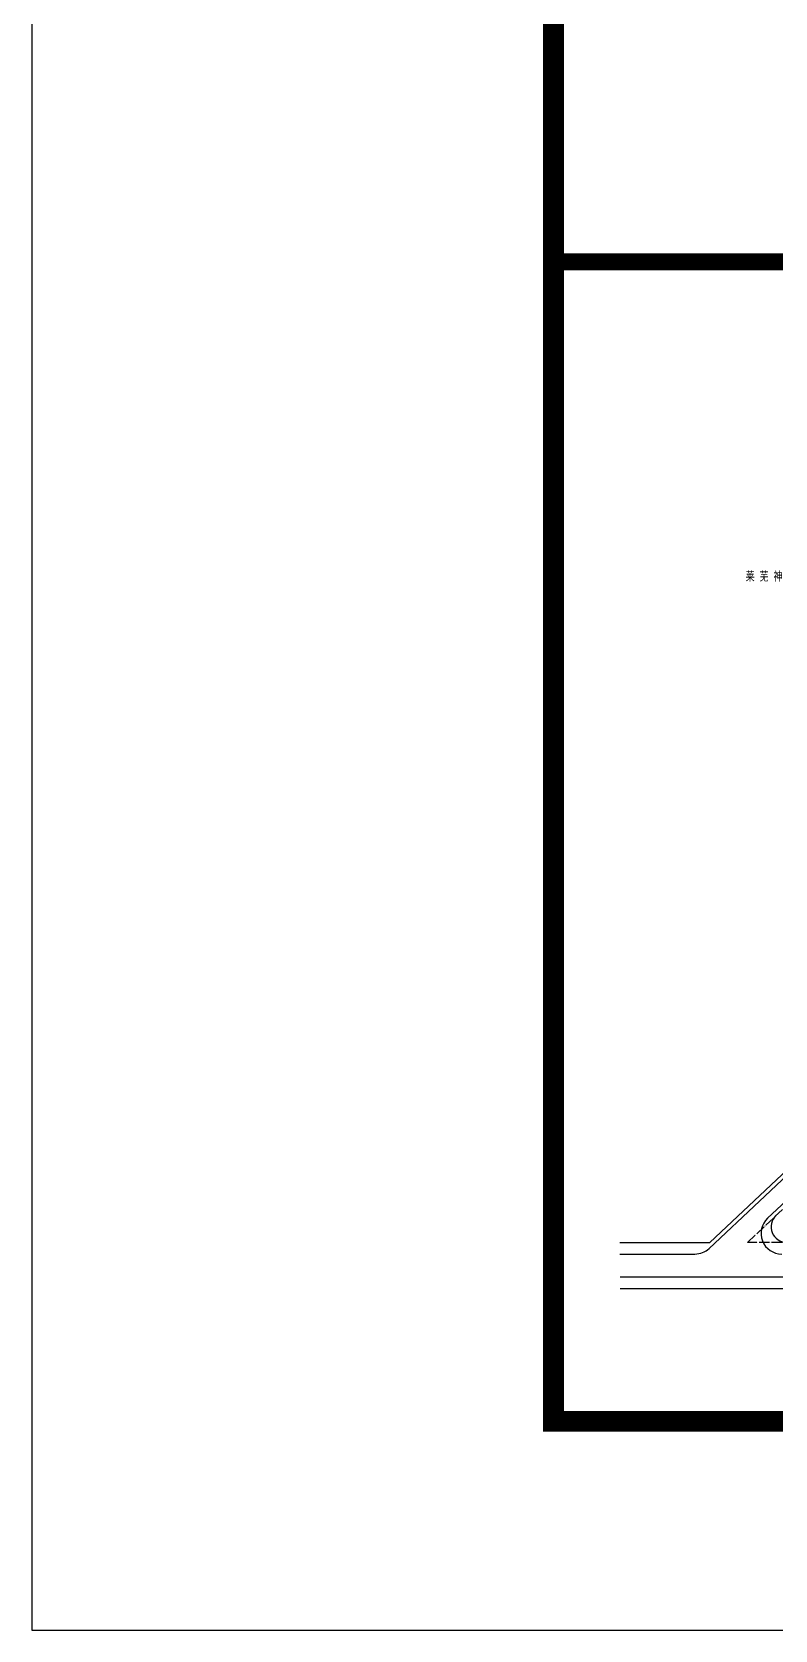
# Model space of a CAD drawing. Extents: x -34815 to 81416, y -425322 to 67478.
# Drawn here: x -2684 to 878, y 8078 to 15734 of the extents above; entities that cross this region are included whole.
import ezdxf

# ---------------------------------------------------------------- set-up
doc = ezdxf.new("R2010")
doc.units = 0
doc.header["$LTSCALE"] = 1000
doc.header["$MEASUREMENT"] = 0
doc.linetypes.add('DOTE', pattern=[2.42, 2, -0.2, 0.02, -0.2])
doc.layers.add('PUB_TITLE', color=7, linetype='Continuous')
doc.layers.add('坯担层', color=7, linetype='Continuous')
doc.styles.get("Standard").update_dxf_attribs({"font": 'gbenor.shx', "bigfont": 'gbcbig.shx'})

# ---------------------------------------------------------------- blocks, each defined once
blk = doc.blocks.new('A1100图框')
at = {"layer": 'PUB_TITLE'}
blk.add_lwpolyline([(-2684, 8078), (81416, 8078), (81416, 67478), (-2684, 67478)], close=True, dxfattribs=at)
at = {"layer": 'PUB_TITLE', "const_width": 100}
blk.add_lwpolyline([(-184, 9078), (80416, 9078), (80416, 66478), (-184, 66478)], close=True, dxfattribs=at)
blk = doc.blocks.new('jhjuuoiuo')
at = {"color": 1, "linetype": 'DOTE', "ltscale": 2}
for p, q in [((179160, 261687), (282367, 358774)), ((642529, 261687), (179160, 261687))]:
    blk.add_line(p, q, dxfattribs=at)
at = {"color": 9, "linetype": 'Continuous'}
for p, q in [((280205, 358737), (186885, 271013)), ((164271, 259360), (265568, 354650)), ((164555, 261687), (264540, 355743)), ((129802, 261687), (164555, 261687)), ((129797, 257187), (158789, 257187)), ((289123, 248187), (129880, 248187)), ((289623, 243687), (129880, 243687))]:
    blk.add_line(p, q, dxfattribs=at)
for centre, radius, start, end in [((194285, 267687), 6000, 133.249999, 269.999999), ((192367, 265187), 8000, 133.252853, 270.000014), ((158789, 265187), 8000, 270.000014, 313.249996)]:
    blk.add_arc(centre, radius, start, end, dxfattribs=at)
blk.add_text('莱 芜 神 女 公 园', height=3500, rotation=359.999999, dxfattribs=at).set_placement((178394, 517100))
blk = doc.blocks.new('区位图')
at = {"const_width": 100}
blk.add_lwpolyline([(170512.7, -169274.9), (170512.7, -162331.9), (160612.7, -162331.9)], dxfattribs=at)
at = {"xscale": 0.01549518806859851, "yscale": 0.01549518806859851, "zscale": 0.01549518806859851}
blk.add_blockref('jhjuuoiuo', (158999.1, -172258.5), dxfattribs=at)

msp = doc.modelspace()

# ---------------------------------------------------------------- block references
msp.add_blockref('A1100图框', (0, 0))
at = {"layer": '坯担层', "xscale": 0.7999999999883585, "yscale": 0.7999999999883585, "zscale": 0.7999999999883585}
msp.add_blockref('区位图', (-128674.1, 144497.9), dxfattribs=at)

doc.saveas('drawing.dxf')
